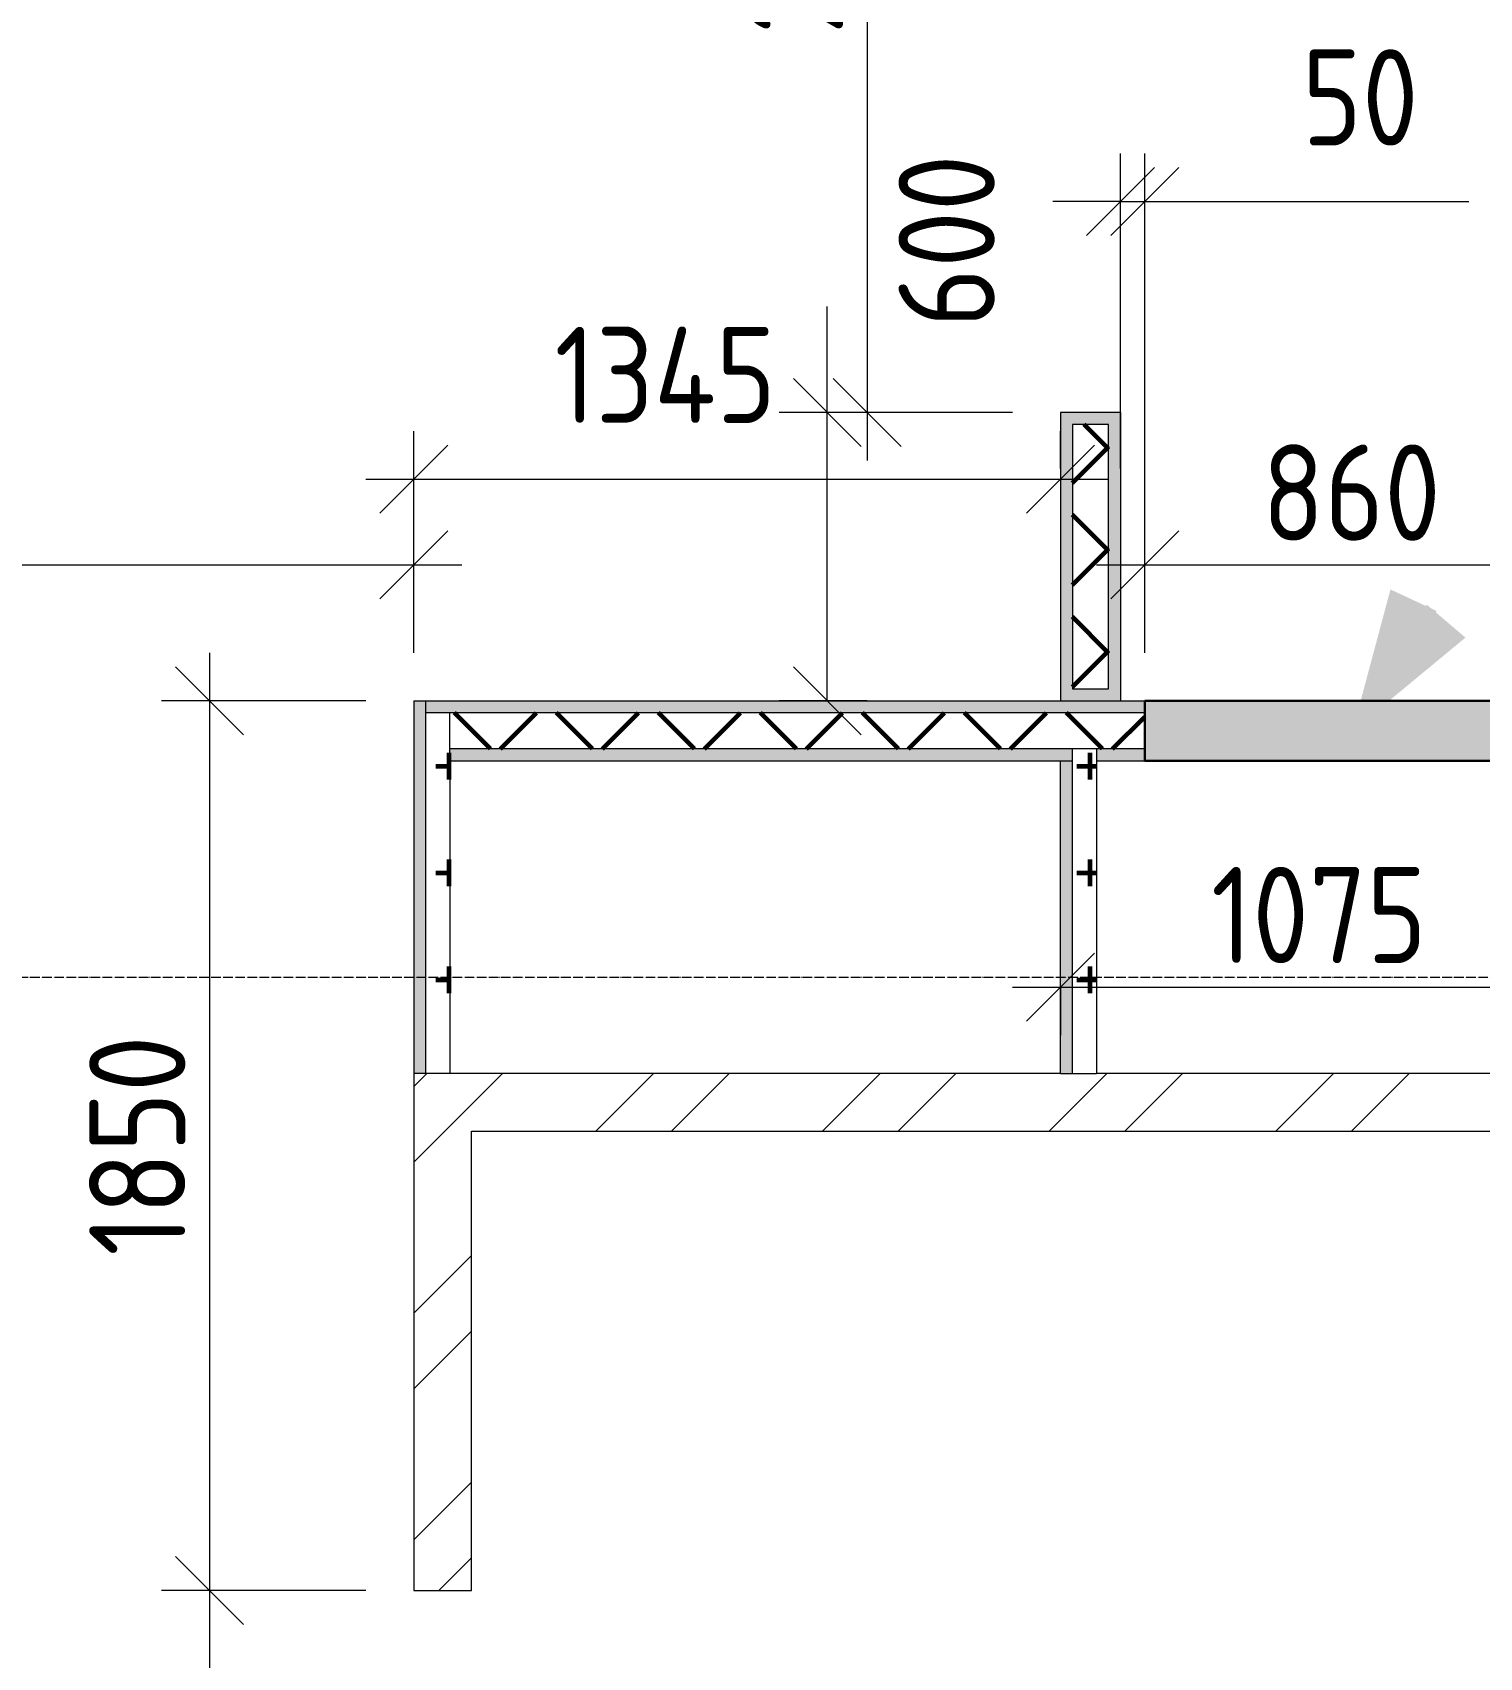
# Model space of a CAD drawing. Header units: millimetres. Extents: x -60946 to 138510, y -262288 to 24501.
# Drawn here: x 24396 to 27406, y -201038 to -197658 of the extents above; entities that cross this region are included whole.
import ezdxf

# ---------------------------------------------------------------- set-up
doc = ezdxf.new("R2010")
doc.units = ezdxf.units.MM
doc.linetypes.add('ADSK_Линия сетки', pattern=[25, 20, -2.5, 0, -2.5])
doc.linetypes.add('ADSK_Невидимые', pattern=[5, 3, -2])
for name, color, linetype, lineweight in [('2)Тип-2', 3, 'Continuous', 60), ('2)Тип-5', 1, 'Continuous', 60), ('Марки', 7, 'Continuous', 20), ('Обобщенные модели', 7, 'ADSK_Невидимые', 18), ('Оси', 7, 'Continuous', 9), ('Размеры', 7, 'Continuous', 9), ('Стены внутренние', 7, 'Continuous', 18), ('Стены штриховка', 7, 'Continuous', 9), ('Узлы', 7, 'Continuous', 18)]:
    doc.layers.add(name, color=color, linetype=linetype, lineweight=lineweight)
doc.styles.add('GOST Common_3', font='', dxfattribs={"width": 0.9, "height": 200})
doc.styles.get('GOST Common_3').set_extended_font_data('GOST Common')
doc.dimstyles.new('ADSK_Основной_2_0', dxfattribs={"dimscale": 304.8, "dimtxt": 201.142999, "dimasz": 0.463911, "dimexe": 0.328084, "dimexo": 0.328084, "dimgap": 0.164042, "dimtad": 1, "dimdec": 3, "dimrnd": 0.001, "dimdsep": 46, "dimtxsty": 'GOST Common_3', "dimblk1": 'OBLIQUE', "dimblk2": 'OBLIQUE', "dimsah": 1, "dimcen": 0.09, "dimdle": 0.328084, "dimazin": 2, "dimtfac": 1, "dimtdec": 4, "dimtix": 1, "dimtmove": 0, "dimatfit": 3, "dimfxl": 1, "dimtvp": 1, "dimtolj": 1, "dimtzin": 0, "dimlwd": 20, "dimlwe": 20, "dimarcsym": 2})
doc.dimstyles.new('ADSK_Основной_2_0_2', dxfattribs={"dimscale": 304.8, "dimtxt": 201.142999, "dimasz": 0.463911, "dimexe": 0.328084, "dimexo": 0.328084, "dimgap": 0.164042, "dimtad": 1, "dimdec": 3, "dimrnd": 0.001, "dimdsep": 46, "dimtxsty": 'GOST Common_3', "dimblk1": 'OBLIQUE', "dimblk2": 'OBLIQUE', "dimsah": 1, "dimcen": 0.09, "dimdle": 0.328084, "dimazin": 2, "dimtfac": 1, "dimtdec": 4, "dimtix": 1, "dimtmove": 0, "dimatfit": 3, "dimfxl": 1, "dimtvp": 1, "dimtolj": 1, "dimtzin": 0, "dimlwd": 20, "dimlwe": 20, "dimarcsym": 2})
pattern_1 = [(45, (9.36, -198628.46), (-106.066, 106.066), []), (135, (9.36, -198628.46), (-106.066, -106.066), [])]
pattern_2 = [(45, (9.36, -198628.46), (-235.7317, 235.7317), []), (45, (166.5, -198628.46), (-235.7317, 235.7317), [])]
pattern_3 = [(0, (9.36, -198628.46), (111.125, 111.125), [55.562, -166.688]), (90, (37.14, -198656.24), (-111.125, 111.125), [55.562, -166.688])]

# ---------------------------------------------------------------- blocks, each defined once
blk = doc.blocks.new('ADSK_ОбобщеннаяМодель_ОтверстиеПрямоугольное_вСтене - О-12_ОВ_в ГКЛ_860х360-4088419-Кладочный план 4-го этажа')
at = {"layer": 'Обобщенные модели'}
blk.add_hatch(color=256, dxfattribs=at).paths.add_polyline_path([(-309.7, -62.5), (550.3, -62.5), (550.3, 62.5), (-309.7, 62.5)])
at = {"layer": 'Узлы', "lineweight": 30}
for p, q in [((-309.7, -62.5), (-309.7, 62.5)), ((-309.7, 62.5), (550.3, 62.5)), ((550.3, 62.5), (550.3, -62.5)), ((550.3, -62.5), (-309.7, -62.5))]:
    blk.add_line(p, q, dxfattribs=at)
blk = doc.blocks.new('_Oblique')
at = {"color": 0, "linetype": 'ByBlock', "lineweight": -2}
blk.add_line((-0.5, -0.5), (0.5, 0.5), dxfattribs=at)
blk = doc.blocks.new('*D6069')
at = {"layer": 'Defpoints', "color": 0, "transparency": 16777216}
for p in [(26534.4, -196398.5), (26132, -198448.5), (26534.4, -198448.5)]:
    blk.add_point(p, dxfattribs=at)
at = {"layer": 'Размеры', "color": 0, "lineweight": 20, "transparency": 16777216}
for p, q in [((26132, -196298.5), (26132, -198548.5)), ((26434.4, -196398.5), (26032, -196398.5)), ((26434.4, -198448.5), (26032, -198448.5))]:
    blk.add_line(p, q, dxfattribs=at)
at = {"layer": 'Размеры', "color": 0, "lineweight": 20, "transparency": 16777216, "xscale": 141.4, "yscale": 141.4, "zscale": 141.4}
for p, rotation in [((26132, -196398.5), 90), ((26132, -198448.5), 270)]:
    blk.add_blockref('_Oblique', p, dxfattribs=dict(at, rotation=rotation))
at = {"layer": 'Размеры', "color": 0, "lineweight": 9, "transparency": 16777216, "insert": (25982, -197423.5), "char_height": 200, "width": 605.475, "attachment_point": 5, "rotation": 90, "style": 'GOST Common_3'}
blk.add_mtext('\\A1;2050', dxfattribs=at)
blk = doc.blocks.new('*D6070')
at = {"layer": 'Defpoints', "color": 0, "transparency": 16777216}
for p in [(26534.4, -198448.5), (26049.3, -199048.5), (26232, -199048.5)]:
    blk.add_point(p, dxfattribs=at)
at = {"layer": 'Размеры', "color": 0, "lineweight": 20, "transparency": 16777216}
for p, q in [((26049.3, -198448.5), (26049.3, -198228.2)), ((26049.3, -199048.5), (26049.3, -198348.5)), ((26434.4, -198448.5), (25949.3, -198448.5)), ((26132, -199048.5), (25949.3, -199048.5))]:
    blk.add_line(p, q, dxfattribs=at)
at = {"layer": 'Размеры', "color": 0, "lineweight": 20, "transparency": 16777216, "xscale": 141.4, "yscale": 141.4, "zscale": 141.4}
for p, rotation in [((26049.3, -198448.5), 90), ((26049.3, -199048.5), 270)]:
    blk.add_blockref('_Oblique', p, dxfattribs=dict(at, rotation=rotation))
at = {"layer": 'Размеры', "color": 0, "lineweight": 9, "transparency": 16777216, "insert": (26197.4, -198271.9), "char_height": 200, "width": 454.106, "attachment_point": 1, "rotation": 90, "line_spacing_factor": 1.022761, "style": 'GOST Common_3'}
blk.add_mtext('\\A1;600', dxfattribs=at)
blk = doc.blocks.new('*D6328')
at = {"layer": 'Defpoints', "color": 0, "transparency": 16777216}
for p in [(26709.4, -198010), (26659.4, -198665.4), (26709.4, -199048.5)]:
    blk.add_point(p, dxfattribs=at)
at = {"layer": 'Размеры', "color": 0, "lineweight": 20, "transparency": 16777216}
for p, q in [((26659.4, -198565.4), (26659.4, -197910)), ((26709.4, -198948.5), (26709.4, -197910)), ((26659.4, -198010), (26518, -198010)), ((26659.4, -198010), (26709.4, -198010)), ((26709.4, -198010), (27383.6, -198010))]:
    blk.add_line(p, q, dxfattribs=at)
at = {"layer": 'Размеры', "color": 0, "lineweight": 20, "transparency": 16777216, "xscale": 141.4, "yscale": 141.4, "zscale": 141.4}
blk.add_blockref('_Oblique', (26659.4, -198010), dxfattribs=at)
at = {"layer": 'Размеры', "color": 0, "lineweight": 20, "transparency": 16777216, "xscale": 141.4, "yscale": 141.4, "zscale": 141.4, "rotation": 180}
blk.add_blockref('_Oblique', (26709.4, -198010), dxfattribs=at)
at = {"layer": 'Размеры', "color": 0, "lineweight": 9, "transparency": 16777216, "insert": (27036.5, -197693.4), "char_height": 200, "width": 302.737, "attachment_point": 1, "line_spacing_factor": 1.022761, "style": 'GOST Common_3'}
blk.add_mtext('\\A1;50', dxfattribs=at)
blk = doc.blocks.new('*D6096')
at = {"layer": 'Defpoints', "color": 0, "transparency": 16777216}
for p in [(27569.4, -198765.3), (26709.4, -199048.5), (27569.4, -199048.5)]:
    blk.add_point(p, dxfattribs=at)
at = {"layer": 'Размеры', "color": 0, "lineweight": 20, "transparency": 16777216}
for p, q in [((26709.4, -198948.5), (26709.4, -198665.3)), ((27569.4, -198948.5), (27569.4, -198665.3)), ((26609.4, -198765.3), (27669.4, -198765.3))]:
    blk.add_line(p, q, dxfattribs=at)
at = {"layer": 'Размеры', "color": 0, "lineweight": 20, "transparency": 16777216, "xscale": 141.4, "yscale": 141.4, "zscale": 141.4, "rotation": 180}
blk.add_blockref('_Oblique', (26709.4, -198765.3), dxfattribs=at)
at = {"layer": 'Размеры', "color": 0, "lineweight": 20, "transparency": 16777216, "xscale": 141.4, "yscale": 141.4, "zscale": 141.4}
blk.add_blockref('_Oblique', (27569.4, -198765.3), dxfattribs=at)
at = {"layer": 'Размеры', "color": 0, "lineweight": 9, "transparency": 16777216, "insert": (27139.4, -198615.3), "char_height": 200, "width": 454.106, "attachment_point": 5, "style": 'GOST Common_3'}
blk.add_mtext('\\A1;860', dxfattribs=at)
blk = doc.blocks.new('*D6117')
at = {"layer": 'Defpoints', "color": 0, "transparency": 16777216}
for p in [(25189.4, -198765.3), (22134.4, -199048.5), (25189.4, -199048.5)]:
    blk.add_point(p, dxfattribs=at)
at = {"layer": 'Размеры', "color": 0, "lineweight": 20, "transparency": 16777216}
for p, q in [((22134.4, -198948.5), (22134.4, -198665.3)), ((25189.4, -198948.5), (25189.4, -198665.3)), ((22034.4, -198765.3), (25289.4, -198765.3))]:
    blk.add_line(p, q, dxfattribs=at)
at = {"layer": 'Размеры', "color": 0, "lineweight": 20, "transparency": 16777216, "xscale": 141.4, "yscale": 141.4, "zscale": 141.4, "rotation": 180}
blk.add_blockref('_Oblique', (22134.4, -198765.3), dxfattribs=at)
at = {"layer": 'Размеры', "color": 0, "lineweight": 20, "transparency": 16777216, "xscale": 141.4, "yscale": 141.4, "zscale": 141.4}
blk.add_blockref('_Oblique', (25189.4, -198765.3), dxfattribs=at)
at = {"layer": 'Размеры', "color": 0, "lineweight": 9, "transparency": 16777216, "insert": (23661.9, -198615.3), "char_height": 200, "width": 605.475, "attachment_point": 5, "style": 'GOST Common_3'}
blk.add_mtext('\\A1;3055', dxfattribs=at)
blk = doc.blocks.new('*D6118')
at = {"layer": 'Defpoints', "color": 0, "transparency": 16777216}
for p in [(26534.4, -198587.3), (26534.4, -198665.4), (25189.4, -199048.5)]:
    blk.add_point(p, dxfattribs=at)
at = {"layer": 'Размеры', "color": 0, "lineweight": 20, "transparency": 16777216}
for p, q in [((25189.4, -198948.5), (25189.4, -198487.3)), ((26534.4, -198565.4), (26534.4, -198487.3)), ((25089.4, -198587.3), (26634.4, -198587.3))]:
    blk.add_line(p, q, dxfattribs=at)
at = {"layer": 'Размеры', "color": 0, "lineweight": 20, "transparency": 16777216, "xscale": 141.4, "yscale": 141.4, "zscale": 141.4, "rotation": 180}
blk.add_blockref('_Oblique', (25189.4, -198587.3), dxfattribs=at)
at = {"layer": 'Размеры', "color": 0, "lineweight": 20, "transparency": 16777216, "xscale": 141.4, "yscale": 141.4, "zscale": 141.4}
blk.add_blockref('_Oblique', (26534.4, -198587.3), dxfattribs=at)
at = {"layer": 'Размеры', "color": 0, "lineweight": 9, "transparency": 16777216, "insert": (25481.9, -198270.6), "char_height": 200, "width": 580.928, "attachment_point": 1, "line_spacing_factor": 1.022761, "style": 'GOST Common_3'}
blk.add_mtext('\\A1;1345', dxfattribs=at)
blk = doc.blocks.new('*D6131')
at = {"layer": 'Defpoints', "color": 0, "transparency": 16777216}
for p in [(25189.4, -199048.5), (24764.1, -200898.5), (25189.4, -200898.5)]:
    blk.add_point(p, dxfattribs=at)
at = {"layer": 'Размеры', "color": 0, "lineweight": 20, "transparency": 16777216}
for p, q in [((24764.1, -198948.5), (24764.1, -200998.5)), ((25089.4, -199048.5), (24664.1, -199048.5)), ((25089.4, -200898.5), (24664.1, -200898.5))]:
    blk.add_line(p, q, dxfattribs=at)
at = {"layer": 'Размеры', "color": 0, "lineweight": 20, "transparency": 16777216, "xscale": 141.4, "yscale": 141.4, "zscale": 141.4}
for p, rotation in [((24764.1, -199048.5), 90), ((24764.1, -200898.5), 270)]:
    blk.add_blockref('_Oblique', p, dxfattribs=dict(at, rotation=rotation))
at = {"layer": 'Размеры', "color": 0, "lineweight": 9, "transparency": 16777216, "insert": (24614.1, -199973.5), "char_height": 200, "width": 560.473, "attachment_point": 5, "rotation": 90, "style": 'GOST Common_3'}
blk.add_mtext('\\A1;1850', dxfattribs=at)
blk = doc.blocks.new('*D6132')
at = {"layer": 'Defpoints', "color": 0, "transparency": 16777216}
for p in [(25189.4, -200898.5), (24764.1, -202148.5), (25189.4, -202148.5)]:
    blk.add_point(p, dxfattribs=at)
at = {"layer": 'Размеры', "color": 0, "lineweight": 20, "transparency": 16777216}
for p, q in [((24764.1, -200798.5), (24764.1, -202248.5)), ((25089.4, -200898.5), (24664.1, -200898.5)), ((25089.4, -202148.5), (24664.1, -202148.5))]:
    blk.add_line(p, q, dxfattribs=at)
at = {"layer": 'Размеры', "color": 0, "lineweight": 20, "transparency": 16777216, "xscale": 141.4, "yscale": 141.4, "zscale": 141.4}
for p, rotation in [((24764.1, -200898.5), 90), ((24764.1, -202148.5), 270)]:
    blk.add_blockref('_Oblique', p, dxfattribs=dict(at, rotation=rotation))
at = {"layer": 'Размеры', "color": 0, "lineweight": 9, "transparency": 16777216, "insert": (24614.1, -201523.5), "char_height": 200, "width": 560.473, "attachment_point": 5, "rotation": 90, "style": 'GOST Common_3'}
blk.add_mtext('\\A1;1250', dxfattribs=at)
blk = doc.blocks.new('*D6136')
at = {"layer": 'Defpoints', "color": 0, "transparency": 16777216}
for p in [(26534.4, -199543.8), (27609.4, -199543.8), (27609.4, -199643.8)]:
    blk.add_point(p, dxfattribs=at)
at = {"layer": 'Размеры', "color": 0, "lineweight": 20, "transparency": 16777216}
for p, q in [((26434.4, -199643.8), (27709.4, -199643.8)), ((26534.4, -199643.8), (26534.4, -199743.8)), ((27609.4, -199643.8), (27609.4, -199743.8))]:
    blk.add_line(p, q, dxfattribs=at)
at = {"layer": 'Размеры', "color": 0, "lineweight": 20, "transparency": 16777216, "xscale": 141.4, "yscale": 141.4, "zscale": 141.4, "rotation": 180}
blk.add_blockref('_Oblique', (26534.4, -199643.8), dxfattribs=at)
at = {"layer": 'Размеры', "color": 0, "lineweight": 20, "transparency": 16777216, "xscale": 141.4, "yscale": 141.4, "zscale": 141.4}
blk.add_blockref('_Oblique', (27609.4, -199643.8), dxfattribs=at)
at = {"layer": 'Размеры', "color": 0, "lineweight": 9, "transparency": 16777216, "insert": (27071.9, -199493.8), "char_height": 200, "width": 560.473, "attachment_point": 5, "style": 'GOST Common_3'}
blk.add_mtext('\\A1;1075', dxfattribs=at)

msp = doc.modelspace()

# ---------------------------------------------------------------- hatches: boundary and pattern name
at = {"layer": '2)Тип-2'}
h = msp.add_hatch(color=256, dxfattribs=at)
h.paths.add_polyline_path([(26534.3615, -199048.4914), (26634.3615, -199048.4914), (26634.3615, -199023.4914), (26559.3615, -199023.4914), (26559.3615, -198473.4914), (26534.3615, -198473.4914)])
h.paths.add_polyline_path([(26534.3615, -196373.4914), (26559.3615, -196373.4914), (26559.3615, -195823.4914), (26634.3615, -195823.4914), (26634.3615, -195798.4914), (26534.3615, -195798.4914)])
h = msp.add_hatch(color=256, dxfattribs=at)
h.paths.add_polyline_path([(26634.3615, -199048.4914), (26659.3615, -199048.4914), (26659.3615, -198448.4914), (26534.3615, -198448.4914), (26534.3615, -198473.4914), (26634.3615, -198473.4914), (26634.3615, -199023.4914)])
h.paths.add_polyline_path([(26534.3615, -196398.4914), (26659.3615, -196398.4914), (26659.3615, -195798.4914), (26634.3615, -195798.4914), (26634.3615, -196373.4914), (26534.3615, -196373.4914)])
h = msp.add_hatch(dxfattribs=at)
h.set_pattern_fill('FP_4', color=256, style=0, pattern_type=2)
h.set_pattern_definition(pattern_1)
h.paths.add_polyline_path([(26559.3615, -199023.4914), (26634.3615, -199023.4914), (26634.3615, -198473.4914), (26559.3615, -198473.4914)])
h.paths.add_polyline_path([(26634.3615, -196373.4914), (26634.3615, -195823.4914), (26559.3615, -195823.4914), (26559.3615, -196373.4914)])
h = msp.add_hatch(color=256, dxfattribs=at)
h.paths.add_polyline_path([(30359.3615, -199073.4914), (30359.3615, -199048.4914), (30219.3615, -199048.4914), (30219.3615, -199073.4914)])
h.paths.add_polyline_path([(25214.3615, -199073.4914), (26709.3615, -199073.4914), (26709.3615, -199048.4914), (25214.3615, -199048.4914)])
h.paths.add_polyline_path([(29479.0471, -199073.4914), (29569.3615, -199073.4914), (29569.3615, -199048.4914), (29479.0471, -199048.4914)])
h.paths.add_polyline_path([(36296.8633, -199073.4914), (37224.3615, -199073.4914), (37224.3615, -199048.4914), (32474.3615, -199048.4914), (32474.3615, -199073.4914), (34646.7804, -199073.4914)])
h.paths.add_polyline_path([(27569.3615, -199073.4914), (28009.3615, -199073.4914), (28009.3615, -199048.4914), (27569.3615, -199048.4914), (27569.3615, -199069.4841)])
h.paths.add_polyline_path([(31009.3615, -199073.4914), (31224.3615, -199073.4914), (31224.3615, -199048.4914), (31009.3615, -199048.4914)])
h.paths.add_polyline_path([(39597.0293, -199073.4914), (40009.3615, -199073.4914), (40009.3615, -199048.4914), (39074.3615, -199048.4914), (39074.3615, -199073.4914)])
h = msp.add_hatch(color=256, dxfattribs=at)
h.paths.add_polyline_path([(26559.3615, -199173.4914), (26559.3615, -199148.4914), (25264.3615, -199148.4914), (25264.3615, -199173.4914), (26534.3615, -199173.4914)])
h.paths.add_polyline_path([(29544.3615, -199173.4914), (29594.3615, -199173.4914), (29594.3615, -199048.4914), (29569.3615, -199048.4914), (29569.3615, -199148.4914), (29519.3615, -199148.4914), (29519.3615, -199173.4914)])
h.paths.add_polyline_path([(30309.3615, -199173.4914), (30384.3615, -199173.4914), (30384.3615, -199048.4914), (30359.3615, -199048.4914), (30359.3615, -199148.4914), (30309.3615, -199148.4914)])
h.paths.add_polyline_path([(39124.3615, -199173.4914), (39124.3615, -199148.4914), (39074.3615, -199148.4914), (39074.3615, -199048.4914), (39049.3615, -199048.4914), (39049.3615, -199173.4914), (39099.3615, -199173.4914)])
h.paths.add_polyline_path([(30194.3615, -199173.4914), (30259.3615, -199173.4914), (30259.3615, -199148.4914), (30219.3615, -199148.4914), (30219.3615, -199048.4914), (30194.3615, -199048.4914)])
h.paths.add_polyline_path([(39174.3615, -199173.4914), (40009.3615, -199173.4914), (40009.3615, -199148.4914), (39174.3615, -199148.4914)])
h.paths.add_polyline_path([(37199.3615, -199173.4914), (37249.3615, -199173.4914), (37249.3615, -199048.4914), (37224.3615, -199048.4914), (37224.3615, -199148.4914), (37184.3615, -199148.4914), (37184.3615, -199173.4914)])
h.paths.add_polyline_path([(28009.3615, -199173.4914), (28009.3615, -199148.4914), (27569.3615, -199148.4914), (27569.3615, -199173.4914)])
h.paths.add_polyline_path([(37134.3615, -199173.4914), (37134.3615, -199148.4914), (36109.3615, -199148.4914), (36109.3615, -199173.4914), (37109.3615, -199173.4914)])
h.paths.add_polyline_path([(30984.3615, -199173.4914), (31249.3615, -199173.4914), (31249.3615, -199048.4914), (31224.3615, -199048.4914), (31224.3615, -199148.4914), (31009.3615, -199148.4914), (31009.3615, -199048.4914), (30984.3615, -199048.4914)])
h.paths.add_polyline_path([(26609.3615, -199173.4914), (26709.3615, -199173.4914), (26709.3615, -199148.4914), (26609.3615, -199148.4914)])
h.paths.add_polyline_path([(32449.3615, -199173.4914), (34759.3615, -199173.4914), (34759.3615, -199148.4914), (32474.3615, -199148.4914), (32474.3615, -199048.4914), (32449.3615, -199048.4914)])
h.paths.add_polyline_path([(34834.3615, -199173.4914), (36059.3615, -199173.4914), (36059.3615, -199148.4914), (34809.3615, -199148.4914), (34809.3615, -199173.4914)])
h = msp.add_hatch(dxfattribs=at)
h.set_pattern_fill('FP_4', color=256, style=0, pattern_type=2)
h.set_pattern_definition(pattern_1)
h.paths.add_polyline_path([(26396.3655, -199148.4914), (26709.3615, -199148.4914), (26709.3615, -199073.4914), (25264.3615, -199073.4914), (25264.3615, -199148.4914)])
h.paths.add_polyline_path([(27569.3615, -199148.4914), (28009.3615, -199148.4914), (28009.3615, -199073.4914), (27569.3615, -199073.4914), (27569.3615, -199097.0628)])
h.paths.add_polyline_path([(39124.3615, -199148.4914), (40009.3615, -199148.4914), (40009.3615, -199073.4914), (39074.3615, -199073.4914), (39074.3615, -199148.4914)])
h.paths.add_polyline_path([(37184.3615, -199148.4914), (37224.3615, -199148.4914), (37224.3615, -199073.4914), (32474.3615, -199073.4914), (32474.3615, -199148.4914), (37134.3615, -199148.4914)])
h.paths.add_polyline_path([(29569.3615, -199148.4914), (29569.3615, -199073.4914), (29479.0471, -199073.4914), (29479.0471, -199148.4914), (29519.3615, -199148.4914)])
h.paths.add_polyline_path([(30259.3615, -199148.4914), (30359.3615, -199148.4914), (30359.3615, -199073.4914), (30219.3615, -199073.4914), (30219.3615, -199148.4914)])
h.paths.add_polyline_path([(31009.3615, -199148.4914), (31224.3615, -199148.4914), (31224.3615, -199073.4914), (31009.3615, -199073.4914)])
at = {"layer": '2)Тип-5', "true_color": 0xd50000}
for points in [[(25214.3615, -199823.4914), (25214.3615, -199048.4914), (25189.3615, -199048.4914), (25189.3615, -199823.4914)], [(26559.3615, -199823.4914), (26559.3615, -199173.4914), (26534.3615, -199173.4914), (26534.3615, -199823.4914)]]:
    msp.add_hatch(color=12, dxfattribs=at).paths.add_polyline_path(points)
h = msp.add_hatch(dxfattribs=at)
h.set_pattern_fill('FP_7', color=12, style=0, pattern_type=2)
h.set_pattern_definition(pattern_3)
h.paths.add_polyline_path([(25214.3615, -199823.4914), (25264.3615, -199823.4914), (25264.3615, -199073.4914), (25214.3615, -199073.4914)])
h = msp.add_hatch(dxfattribs=at)
h.set_pattern_fill('FP_7', color=12, style=0, pattern_type=2)
h.set_pattern_definition(pattern_3)
h.paths.add_polyline_path([(26559.3615, -199823.4914), (26609.3615, -199823.4914), (26609.3615, -199148.4914), (26559.3615, -199148.4914), (26559.3615, -199325.9056)])
at = {"layer": 'Марки'}
for points in [[(27141.777, -199110.9914), (27316.4676, -198861.4289), (27220.577, -198816.7317)], [(27141.777, -199110.9914), (27376.5612, -198916.892), (27296.0161, -198848.2967)]]:
    msp.add_hatch(color=256, dxfattribs=at).paths.add_polyline_path(points)
at = {"layer": 'Стены внутренние', "lineweight": 9}
h = msp.add_hatch(dxfattribs=at)
h.set_pattern_fill('FP_8', color=256, style=0, pattern_type=2)
h.set_pattern_definition(pattern_2)
h.paths.add_polyline_path([(25189.3615, -205573.4914), (25309.3615, -205573.4914), (25309.3615, -202148.4914), (25189.3615, -202148.4914)])
h.paths.add_polyline_path([(25309.3615, -200898.4914), (25309.3615, -199823.4914), (25189.3615, -199823.4914), (25189.3615, -200898.4914)])
h = msp.add_hatch(dxfattribs=at)
h.set_pattern_fill('FP_8', color=256, style=0, pattern_type=2)
h.set_pattern_definition(pattern_2)
h.paths.add_polyline_path([(30309.3615, -199943.4914), (31124.3615, -199943.4914), (31124.3615, -199823.4914), (25309.3615, -199823.4914), (25309.3615, -199943.4914), (29696.5314, -199943.4914)])

# ---------------------------------------------------------------- linework, layer by layer
at = {"layer": 'Оси', "linetype": 'ADSK_Линия сетки', "lineweight": 5}
msp.add_line((62563.3938, -199623.4914), (-25230.7352, -199623.4914), dxfattribs=at)
at = {"layer": 'Стены внутренние', "lineweight": 5}
for p, q in [((26534.3615, -198448.4914), (26534.3615, -199048.4914)), ((26659.3615, -198448.4914), (26534.3615, -198448.4914)), ((26659.3615, -198448.4914), (26659.3615, -199048.4914)), ((25189.3615, -199048.4914), (26709.3615, -199048.4914)), ((25189.3615, -199048.4914), (25189.3615, -200898.4914)), ((25264.3615, -199173.4914), (26534.3615, -199173.4914)), ((25264.3615, -199173.4914), (25264.3615, -199823.4914)), ((26534.3615, -199823.4914), (26534.3615, -199173.4914)), ((26609.3615, -199173.4914), (26709.3615, -199173.4914)), ((26609.3615, -199173.4914), (26609.3615, -199823.4914)), ((26534.3615, -199823.4914), (25264.3615, -199823.4914)), ((29454.3615, -199823.4914), (26609.3615, -199823.4914)), ((25309.3615, -199943.4914), (30309.3615, -199943.4914)), ((25309.3615, -200898.4914), (25309.3615, -199943.4914)), ((25189.3615, -200898.4914), (25309.3615, -200898.4914))]:
    msp.add_line(p, q, dxfattribs=at)
at = {"layer": 'Стены штриховка', "lineweight": 9}
for p, q in [((26634.3615, -198473.4914), (26559.3615, -198473.4914)), ((26559.3615, -198473.4914), (26559.3615, -199023.4914)), ((26634.3615, -199023.4914), (26634.3615, -198473.4914)), ((25214.3615, -199823.4914), (25214.3615, -199048.4914)), ((26559.3615, -199023.4914), (26634.3615, -199023.4914)), ((26709.3615, -199073.4914), (25214.3615, -199073.4914)), ((25264.3615, -199173.4914), (25264.3615, -199073.4914)), ((26709.3615, -199148.4914), (25264.3615, -199148.4914)), ((26559.3615, -199823.4914), (26559.3615, -199148.4914)), ((26609.3615, -199148.4914), (26609.3615, -199173.4914)), ((26534.3615, -199173.4914), (26559.3615, -199173.4914)), ((25264.3615, -199823.4914), (25189.3615, -199823.4914)), ((26534.3615, -199823.4914), (26609.3615, -199823.4914))]:
    msp.add_line(p, q, dxfattribs=at)

# ---------------------------------------------------------------- block references
at = {"layer": 'Обобщенные модели', "color": 7, "true_color": 0xffffff}
msp.add_blockref('ADSK_ОбобщеннаяМодель_ОтверстиеПрямоугольное_вСтене - О-12_ОВ_в ГКЛ_860х360-4088419-Кладочный план 4-го этажа', (27019.0597, -199110.9914), dxfattribs=at)

# ---------------------------------------------------------------- dimensions: what is measured, and where the dimension line sits
at = {"layer": 'Размеры', "lineweight": 9}
for base, p1, p2, override, picture, middle in [((26132.0329, -198448.4914), (26534.3615, -196398.4914), (26534.3615, -198448.4914), {"dimpost": '<>', "dimfxl": 2050}, '*D6069', (25982.0329, -197423.4914)), ((24764.087, -200898.4914), (25189.3615, -199048.4914), (25189.3615, -200898.4914), {"dimpost": '<>', "dimfxl": 1850}, '*D6131', (24614.087, -199973.4914)), ((24764.087, -202148.4914), (25189.3615, -200898.4914), (25189.3615, -202148.4914), {"dimpost": '<>', "dimfxl": 1250}, '*D6132', (24614.087, -201523.4914))]:
    dim = msp.add_linear_dim(base=base, p1=p1, p2=p2, angle=90, dimstyle='ADSK_Основной_2_0_2', override=override, dxfattribs=at)
    dim.commit()
    dim.dimension.update_dxf_attribs({"geometry": picture, "text_midpoint": middle})
for base, p1, p2, override, picture, middle in [((26709.3615, -198010.0452), (26659.3615, -198665.3551), (26709.3615, -199048.4914), {"dimpost": '<>', "dimfxl": 386.385091}, '*D6328', (27187.8758, -198010.0452)), ((26534.3615, -198587.3077), (25189.3615, -199048.4914), (26534.3615, -198665.3551), {"dimpost": '<>', "dimfxl": 1398.505788}, '*D6118', (25772.3287, -198587.3077))]:
    dim = msp.add_linear_dim(base=base, p1=p1, p2=p2, dimstyle='ADSK_Основной_2_0', override=override, dxfattribs=at)
    dim.commit()
    dim.dimension.update_dxf_attribs({"geometry": picture, "text_midpoint": middle, "dimtype": 160})
dim = msp.add_linear_dim(base=(26049.347, -199048.4914), p1=(26534.3615, -198448.4914), p2=(26232.0178, -199048.4914), angle=90, dimstyle='ADSK_Основной_2_0', override={"dimpost": '<>', "dimfxl": 671.871798}, dxfattribs=at)
dim.commit()
dim.dimension.update_dxf_attribs({"geometry": '*D6070', "text_midpoint": (26330.7755, -198228.1728), "dimtype": 160, "text_rotation": 90})
for base, p1, p2, override, picture, middle in [((25189.3615, -198765.34), (22134.3615, -199048.4914), (25189.3615, -199048.4914), {"dimpost": '<>', "dimfxl": 3055}, '*D6117', (23661.8615, -198615.34)), ((27569.3615, -198765.34), (26709.3615, -199048.4914), (27569.3615, -199048.4914), {"dimpost": '<>', "dimfxl": 860}, '*D6096', (27139.3615, -198615.34)), ((27609.3615, -199643.7536), (26534.3615, -199543.7687), (27609.3615, -199543.7687), {"dimpost": '<>', "dimfxl": 1075}, '*D6136', (27071.8615, -199493.7536))]:
    dim = msp.add_linear_dim(base=base, p1=p1, p2=p2, dimstyle='ADSK_Основной_2_0_2', override=override, dxfattribs=at)
    dim.commit()
    dim.dimension.update_dxf_attribs({"geometry": picture, "text_midpoint": middle})

doc.saveas('drawing.dxf')
